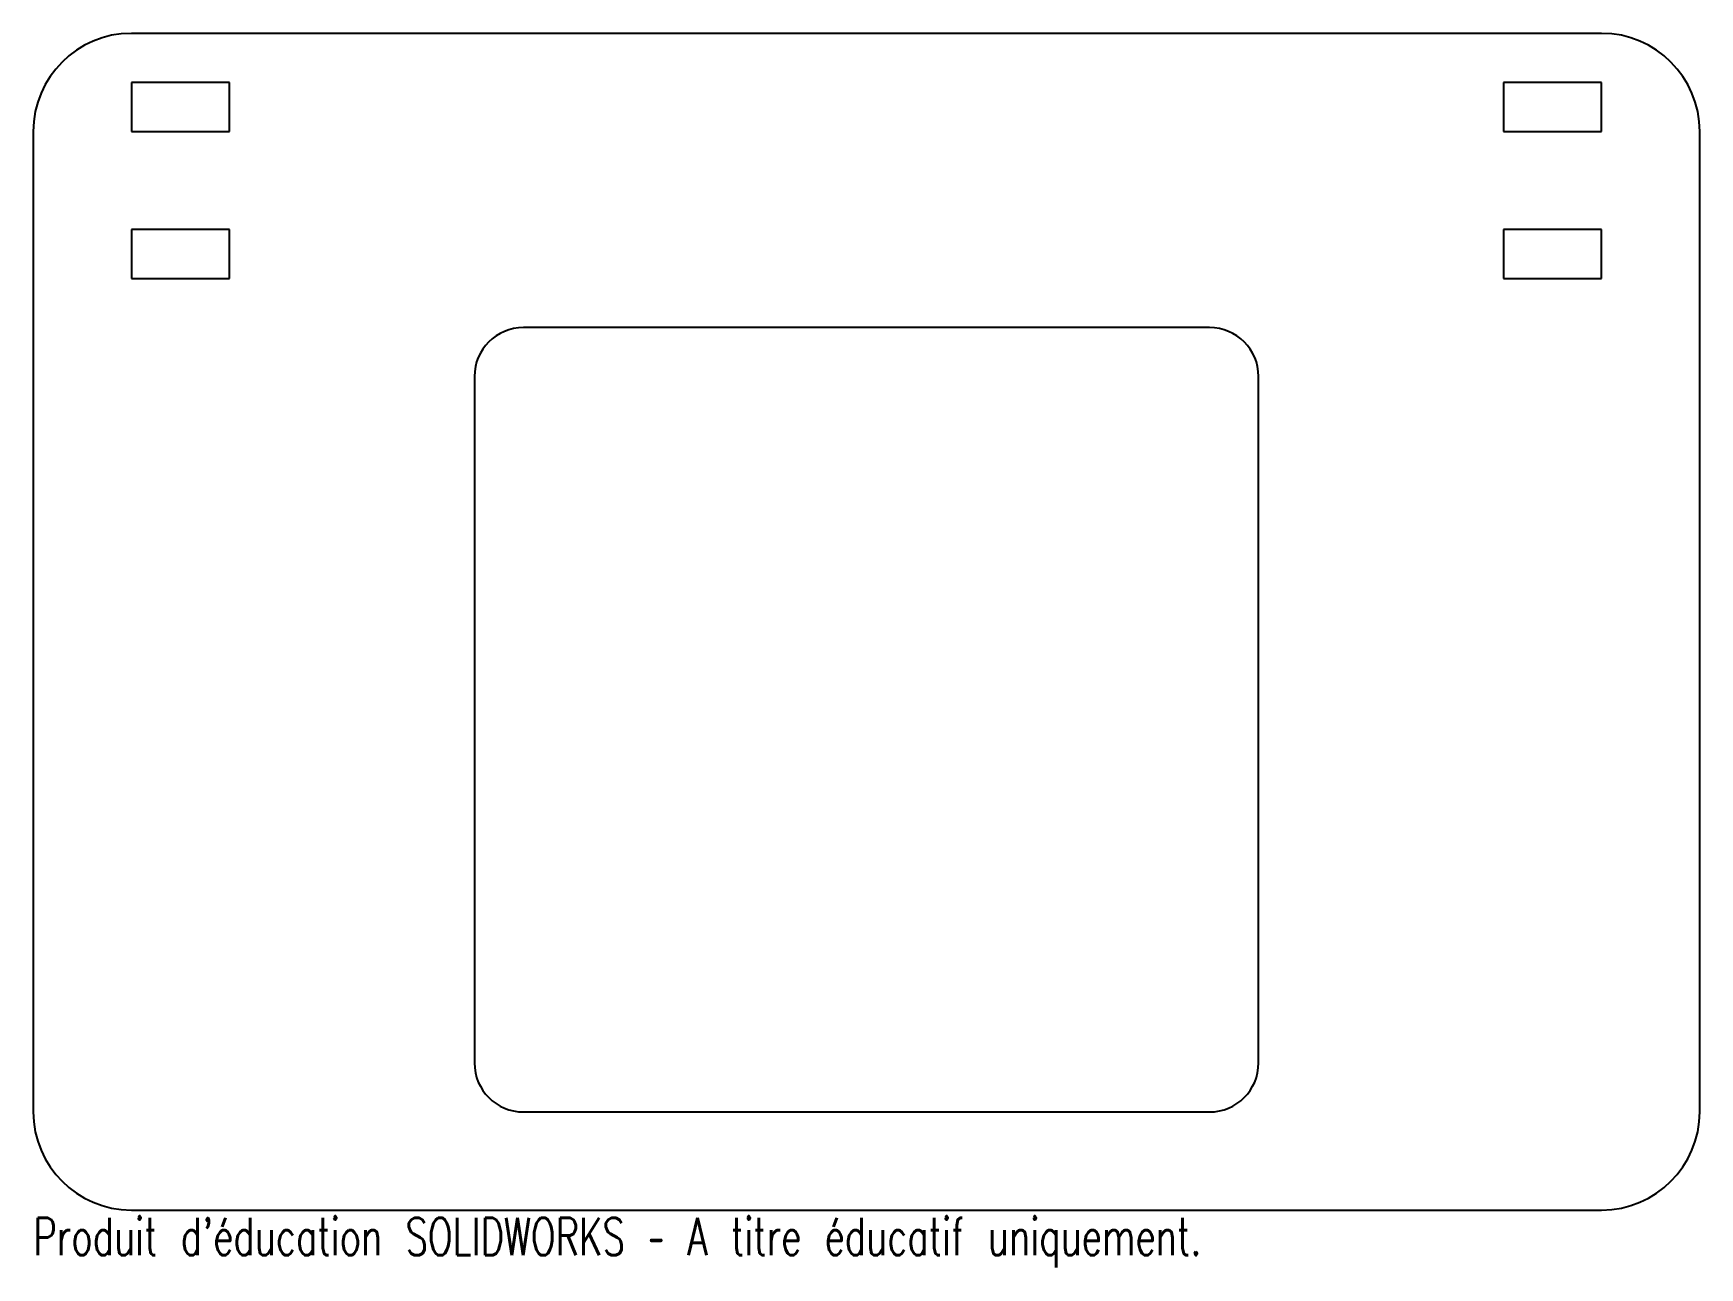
# Model space of a CAD drawing. Header units: inches. Extents: x -4.25 to 4.25, y -3.29 to 3.
import ezdxf

# ---------------------------------------------------------------- set-up
doc = ezdxf.new("R2010")
doc.units = ezdxf.units.IN
doc.header["$MEASUREMENT"] = 0
doc.styles.add('SLDTEXTSTYLE0', font='TXT', dxfattribs={"width": 0.7, "bigfont": 'bigfont'})

msp = doc.modelspace()

# ---------------------------------------------------------------- linework, layer by layer
at = {"color": 7, "linetype": 'Continuous', "lineweight": 25}
for p, q in [((3.75, 3), (-3.75, 3)), ((-3.25, 2.75), (-3.75, 2.75)), ((-3.75, 2.75), (-3.75, 2.5)), ((-3.25, 2.5), (-3.25, 2.75)), ((3.75, 2.75), (3.25, 2.75)), ((3.25, 2.75), (3.25, 2.5)), ((3.75, 2.5), (3.75, 2.75)), ((-4.25, 2.5), (-4.25, -2.5)), ((-3.75, 2.5), (-3.25, 2.5)), ((3.25, 2.5), (3.75, 2.5)), ((4.25, -2.5), (4.25, 2.5)), ((-3.25, 2), (-3.75, 2)), ((-3.75, 2), (-3.75, 1.75)), ((-3.25, 1.75), (-3.25, 2)), ((3.75, 2), (3.25, 2)), ((3.25, 2), (3.25, 1.75)), ((3.75, 1.75), (3.75, 2)), ((-3.75, 1.75), (-3.25, 1.75)), ((3.25, 1.75), (3.75, 1.75)), ((1.75, 1.5), (-1.75, 1.5)), ((-2, 1.25), (-2, -2.25)), ((2, -2.25), (2, 1.25)), ((-1.75, -2.5), (1.75, -2.5)), ((-3.75, -3), (3.75, -3))]:
    msp.add_line(p, q, dxfattribs=at)
for centre, radius, start, end in [((-3.75, 2.5), 0.5, 90, 180), ((3.75, 2.5), 0.5, 0, 90), ((-1.75, 1.25), 0.25, 90, 180), ((1.75, 1.25), 0.25, 0, 90), ((-1.75, -2.25), 0.25, 180, 270), ((1.75, -2.25), 0.25, 270, 0), ((-3.75, -2.5), 0.5, 180, 270), ((3.75, -2.5), 0.5, 270, 0)]:
    msp.add_arc(centre, radius, start, end, dxfattribs=at)

# ---------------------------------------------------------------- texts
at = {"color": 7, "linetype": 'Continuous', "insert": (-4.25, -3.0401), "char_height": 0.1903, "attachment_point": 1, "style": 'SLDTEXTSTYLE0'}
msp.add_mtext("Produit d'éducation SOLIDWORKS – A titre éducatif uniquement.", dxfattribs=at)

doc.saveas('drawing.dxf')
